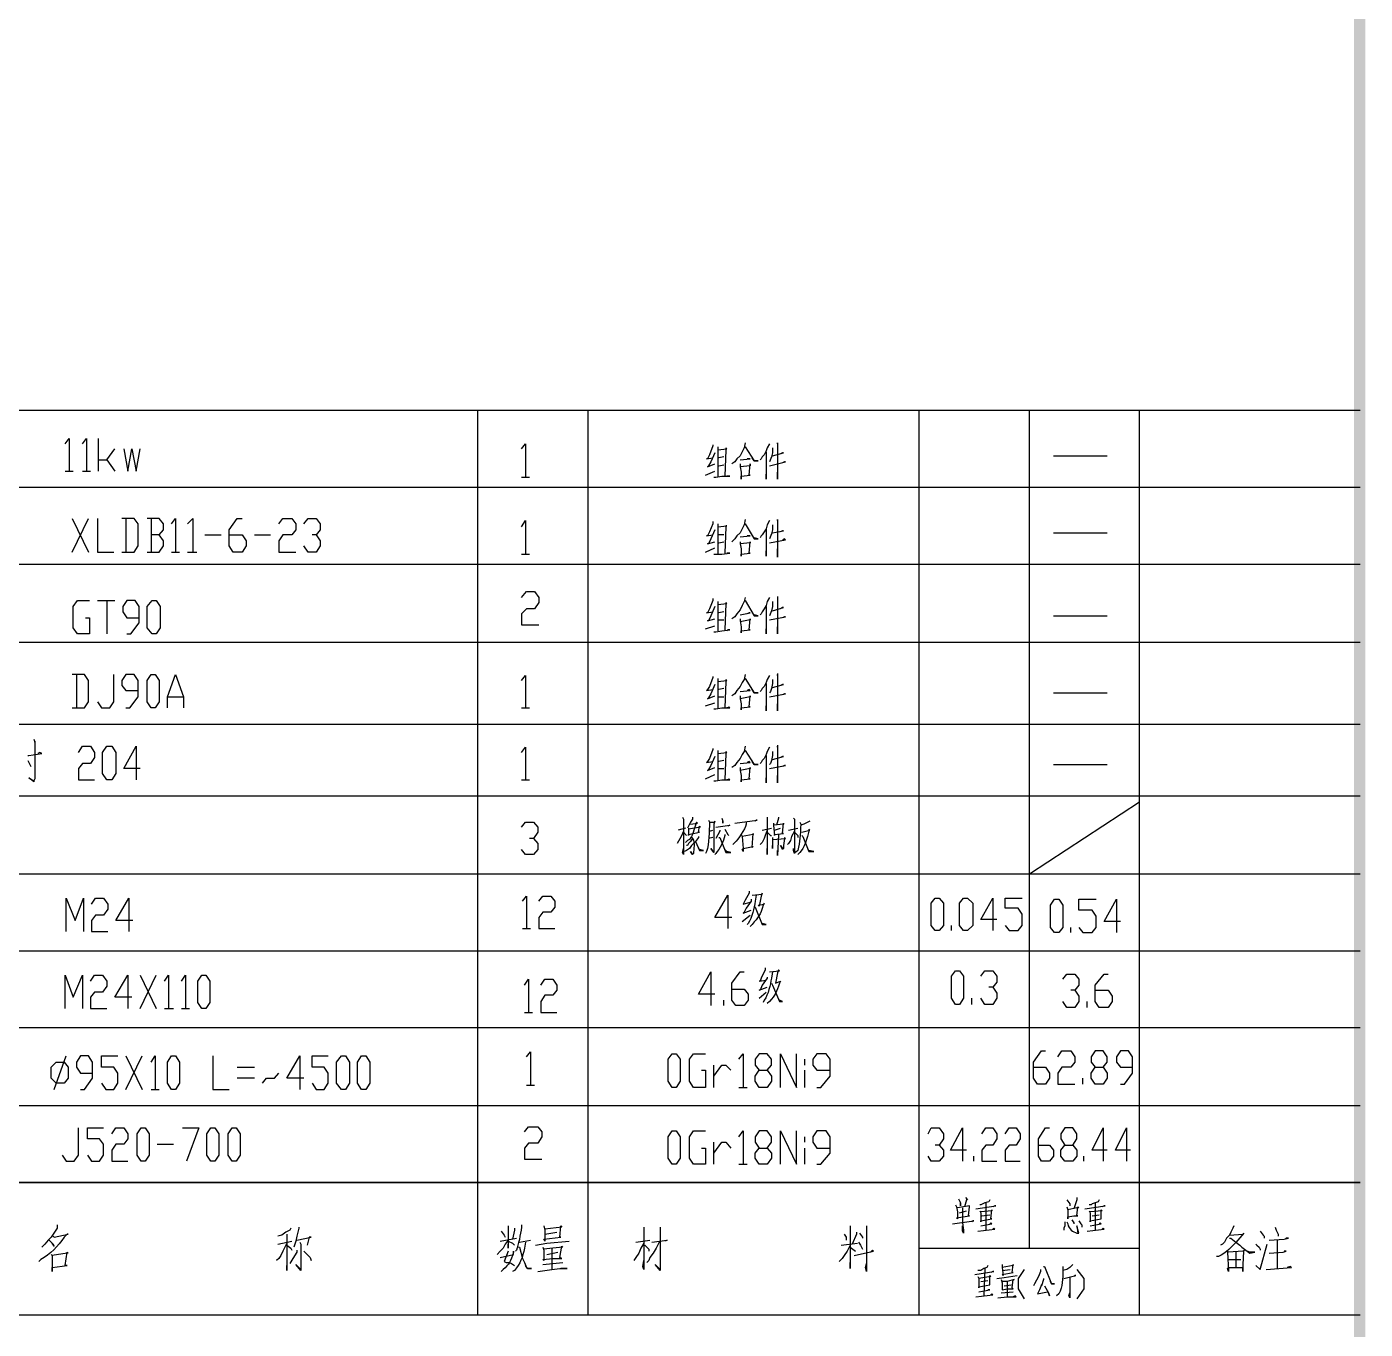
# Model space of a CAD drawing. Header units: millimetres. Extents: x -284 to 814, y -766 to 620.
# Drawn here: x 576 to 814.1, y -603.9 to -372.3 of the extents above; entities that cross this region are included whole.
import ezdxf

# ---------------------------------------------------------------- set-up
doc = ezdxf.new("R2010")
doc.units = ezdxf.units.MM
doc.layers.add('1', color=7, linetype='Continuous')

msp = doc.modelspace()

# ---------------------------------------------------------------- hatches: boundary and pattern name
h = msp.add_hatch(color=0)
h.dxf.hatch_style = 2
h.paths.add_polyline_path([(814.14, -765.578268), (812.16, 19.041732), (814.14, 21.021732)])
h = msp.add_hatch(color=0)
h.dxf.hatch_style = 2
h.paths.add_polyline_path([(812.16, -763.598268), (814.14, -765.578268), (812.16, 19.041732)])

# ---------------------------------------------------------------- linework, layer by layer
at = {"layer": '1', "color": 0, "lineweight": 25}
for points in [[(460.08, -440.498268), (813.24, -440.498268)], [(656.28, -577.838268), (656.28, -440.498268)], [(675.9, -577.838268), (675.9, -440.498268)], [(734.76, -577.838268), (734.76, -440.498268)], [(754.38, -577.838268), (754.38, -440.498268)], [(774, -577.838268), (774, -440.498268)], [(582.84, -446.438268), (583.56, -445.538268), (583.56, -451.298268)], [(585.9, -446.438268), (586.62, -445.538268), (586.62, -451.298268)], [(588.78, -451.298268), (588.78, -445.538268)], [(588.78, -449.318268), (590.22, -449.318268), (591.66, -447.338268)], [(593.28, -447.338268), (594, -451.298268), (594.72, -447.338268), (595.44, -451.298268), (596.16, -447.338268)], [(664.02, -447.338268), (664.74, -446.438268), (664.74, -452.378268)], [(698.04, -446.618268), (698.04, -446.798268), (697.5, -448.418268), (697.14, -449.138268), (696.96, -449.138268), (698.04, -448.958268)], [(698.94, -446.978268), (698.94, -447.518268), (698.94, -452.378268)], [(698.94, -447.518268), (700.56, -447.338268), (700.38, -447.158268), (700.38, -447.518268), (700.2, -452.198268)], [(703.8, -446.258268), (703.62, -447.158268), (703.26, -447.878268), (702.9, -448.598268), (702.36, -449.138268), (702, -449.678268), (701.46, -450.038268)], [(703.8, -446.978268), (705.42, -449.498268), (706.14, -449.498268), (705.42, -449.498268), (705.06, -448.958268)], [(708.12, -446.438268), (707.76, -447.158268), (707.58, -447.698268), (707.22, -448.418268), (706.86, -448.778268), (706.68, -449.138268), (706.5, -449.318268)], [(708.66, -447.158268), (708.66, -448.058268), (708.48, -448.778268), (708.12, -449.678268)], [(709.56, -446.258268), (709.56, -446.438268), (709.56, -446.258268), (709.56, -452.738268), (709.56, -452.378268), (709.56, -451.478268)], [(590.22, -449.318268), (591.66, -451.298268)], [(698.4, -448.058268), (697.68, -449.678268), (697.32, -450.398268), (697.14, -450.578268), (698.4, -450.038268)], [(700.02, -448.778268), (699.12, -448.958268)], [(702.9, -449.318268), (704.7, -449.138268), (704.52, -449.138268), (704.16, -449.138268)], [(702.9, -450.038268), (702.9, -450.578268), (703.08, -451.478268), (703.08, -452.738268), (703.08, -452.198268), (704.7, -452.018268), (704.52, -452.018268), (704.7, -450.038268), (704.7, -450.398268), (702.9, -450.578268)], [(707.58, -447.878268), (707.58, -452.738268), (707.58, -451.838268)], [(708.12, -450.398268), (711, -449.678268), (710.82, -449.678268), (710.46, -449.858268)], [(708.66, -448.598268), (710.64, -448.058268), (710.46, -448.058268), (710.1, -448.238268)], [(758.7, -448.598268), (768.24, -448.598268)], [(582.84, -451.298268), (584.28, -451.298268)], [(585.9, -451.298268), (587.34, -451.298268)], [(664.02, -452.378268), (665.46, -452.378268)], [(696.78, -452.018268), (698.4, -451.298268)], [(698.22, -452.378268), (698.58, -452.378268), (699.66, -452.198268), (701.1, -452.198268), (700.74, -452.198268), (700.56, -452.198268)], [(699.12, -450.398268), (700.02, -450.218268)], [(460.08, -454.178268), (813.24, -454.178268)], [(584.1, -465.698268), (586.98, -459.758268)], [(584.1, -459.758268), (586.98, -465.698268)], [(588.6, -459.758268), (588.6, -465.698268), (591.48, -465.698268)], [(592.92, -465.698268), (595.08, -465.698268), (595.8, -464.618268), (595.8, -460.658268), (595.08, -459.758268), (592.92, -459.758268)], [(593.64, -459.758268), (593.64, -465.698268)], [(599.58, -462.638268), (600.3, -461.738268), (600.3, -460.658268), (599.58, -459.758268), (597.42, -459.758268)], [(598.14, -459.758268), (598.14, -465.698268)], [(601.74, -460.658268), (602.46, -459.758268), (602.46, -465.698268)], [(604.62, -460.658268), (605.52, -459.758268), (605.52, -465.698268)], [(612, -462.638268), (614.34, -462.638268), (615.06, -463.718268), (615.06, -464.618268), (614.34, -465.698268), (612.72, -465.698268), (612, -464.618268), (612, -461.738268), (613.44, -459.758268), (614.34, -459.758268)], [(620.82, -460.658268), (621.54, -459.758268), (623.16, -459.758268), (623.88, -460.658268), (623.88, -461.738268), (623.16, -462.638268), (621.54, -462.638268), (620.82, -463.718268), (620.82, -465.698268), (623.88, -465.698268)], [(625.32, -460.658268), (626.04, -459.758268), (627.48, -459.758268), (628.2, -460.658268), (628.2, -461.738268), (627.48, -462.638268), (626.76, -462.638268)], [(664.02, -461.198268), (664.74, -460.118268), (664.74, -466.058268)], [(698.04, -460.298268), (698.04, -460.658268), (697.5, -462.098268), (697.14, -462.818268), (696.96, -462.818268), (698.04, -462.638268)], [(698.4, -461.738268), (697.68, -463.358268), (697.32, -464.258268), (697.14, -464.258268), (698.4, -463.898268)], [(698.94, -460.658268), (698.94, -461.198268), (698.94, -466.058268)], [(698.94, -461.198268), (700.56, -461.018268), (700.38, -461.018268), (700.38, -461.198268), (700.2, -465.878268)], [(703.8, -459.938268), (703.62, -460.838268), (703.26, -461.558268), (702.9, -462.278268), (702.36, -462.818268), (702, -463.358268), (701.46, -463.898268)], [(703.8, -460.658268), (705.42, -463.358268), (706.14, -463.358268), (705.42, -463.178268), (705.06, -462.818268)], [(708.12, -460.118268), (707.76, -460.838268), (707.58, -461.558268), (707.22, -462.098268), (706.86, -462.638268), (706.68, -462.818268), (706.5, -463.178268)], [(707.58, -461.558268), (707.58, -466.418268), (707.58, -465.518268)], [(708.66, -460.838268), (708.66, -461.738268), (708.48, -462.458268), (708.12, -463.358268)], [(708.66, -462.278268), (710.64, -461.918268), (710.46, -461.918268), (710.1, -462.098268)], [(709.56, -459.938268), (709.56, -460.118268), (709.56, -459.938268), (709.56, -466.598268), (709.56, -466.058268), (709.56, -465.158268)], [(597.42, -465.698268), (599.58, -465.698268), (600.3, -464.618268), (600.3, -463.718268), (599.58, -462.638268), (598.14, -462.638268)], [(607.68, -462.638268), (610.56, -462.638268)], [(616.5, -462.638268), (619.38, -462.638268)], [(627.48, -462.638268), (628.2, -463.718268), (628.2, -464.618268), (627.48, -465.698268), (626.04, -465.698268), (625.32, -464.618268)], [(700.02, -462.638268), (699.12, -462.638268)], [(699.12, -464.078268), (700.02, -463.898268)], [(702.9, -462.998268), (704.7, -462.818268), (704.52, -462.818268), (704.16, -462.818268)], [(702.9, -463.898268), (702.9, -464.258268), (703.08, -465.158268), (703.08, -466.418268), (703.08, -466.058268), (704.7, -465.878268), (704.52, -465.878268), (704.7, -463.898268), (704.7, -464.078268), (702.9, -464.258268)], [(708.12, -464.078268), (711, -463.538268), (710.82, -463.358268), (710.46, -463.538268)], [(758.7, -462.278268), (768.24, -462.278268)], [(601.74, -465.698268), (603.18, -465.698268)], [(604.62, -465.698268), (606.24, -465.698268)], [(664.02, -466.058268), (665.46, -466.058268)], [(696.78, -465.698268), (698.4, -464.978268)], [(698.22, -466.058268), (698.58, -466.058268), (699.66, -466.058268), (701.1, -465.878268), (700.92, -465.878268), (700.74, -465.878268), (700.56, -465.878268)], [(460.08, -467.858268), (813.24, -467.858268)], [(664.02, -473.798268), (664.92, -472.718268), (666.36, -472.718268), (667.08, -473.798268), (667.08, -474.698268), (666.36, -475.778268), (664.92, -475.778268), (664.02, -476.678268), (664.02, -478.658268), (667.08, -478.658268)], [(703.8, -473.798268), (703.62, -474.518268), (703.26, -475.238268), (702.9, -475.958268), (702.36, -476.678268), (702, -477.218268), (701.46, -477.578268)], [(708.12, -473.798268), (707.76, -474.518268), (707.58, -475.238268), (707.22, -475.778268), (706.86, -476.318268), (706.68, -476.678268), (706.5, -476.858268)], [(709.56, -473.618268), (709.56, -473.798268), (709.56, -473.798268), (709.56, -480.278268), (709.56, -479.738268), (709.56, -479.018268)], [(586.44, -477.398268), (587.16, -477.398268), (587.16, -480.278268), (585, -480.278268), (584.28, -479.198268), (584.28, -475.418268), (585, -474.338268), (587.16, -474.338268)], [(588.6, -474.338268), (591.66, -474.338268)], [(590.22, -474.338268), (590.22, -480.278268)], [(593.82, -480.278268), (594.54, -480.278268), (595.98, -478.298268), (595.98, -475.418268), (595.26, -474.338268), (593.82, -474.338268), (593.1, -475.418268), (593.1, -476.318268), (593.82, -477.398268), (595.98, -477.398268)], [(598.32, -480.278268), (597.42, -479.198268), (597.42, -475.418268), (598.32, -474.338268), (599.04, -474.338268), (599.76, -475.418268), (599.76, -479.198268), (599.04, -480.278268), (598.32, -480.278268)], [(698.04, -473.978268), (698.04, -474.338268), (697.5, -475.778268), (697.14, -476.498268), (696.96, -476.498268), (698.04, -476.318268)], [(698.4, -475.418268), (697.68, -477.038268), (697.32, -477.938268), (697.14, -477.938268), (698.4, -477.578268)], [(698.94, -474.518268), (698.94, -474.878268), (698.94, -479.738268)], [(698.94, -475.058268), (700.56, -474.878268), (700.38, -474.698268), (700.38, -474.878268), (700.2, -479.558268)], [(703.8, -474.338268), (705.42, -477.038268), (706.14, -477.038268), (705.42, -476.858268), (705.06, -476.498268)], [(707.58, -475.418268), (707.58, -480.278268), (707.58, -479.378268)], [(708.66, -474.518268), (708.66, -475.418268), (708.48, -476.138268), (708.12, -477.038268)], [(708.66, -476.138268), (710.64, -475.598268), (710.46, -475.598268), (710.1, -475.778268)], [(700.02, -476.318268), (699.12, -476.498268)], [(699.12, -477.758268), (700.02, -477.758268)], [(702.9, -476.858268), (704.7, -476.498268), (704.52, -476.498268), (704.16, -476.678268)], [(702.9, -477.578268), (702.9, -477.938268), (703.08, -479.018268), (703.08, -480.098268), (703.08, -479.738268), (704.7, -479.558268), (704.52, -479.558268), (704.7, -477.578268), (704.7, -477.758268), (702.9, -478.118268)], [(708.12, -477.758268), (711, -477.218268), (710.82, -477.218268), (710.46, -477.398268)], [(758.7, -477.038268), (768.24, -477.038268)], [(696.78, -479.378268), (698.4, -478.838268)], [(698.22, -479.918268), (698.58, -479.918268), (699.66, -479.738268), (701.1, -479.558268), (700.92, -479.558268), (700.74, -479.558268), (700.56, -479.738268)], [(460.08, -481.718268), (813.24, -481.718268)], [(584.1, -493.418268), (586.26, -493.418268), (586.98, -492.338268), (586.98, -488.558268), (586.26, -487.478268), (584.1, -487.478268)], [(584.82, -487.478268), (584.82, -493.418268)], [(588.6, -492.338268), (589.32, -493.418268), (590.76, -493.418268), (591.48, -492.338268), (591.48, -487.478268)], [(593.64, -493.418268), (594.36, -493.418268), (595.8, -491.438268), (595.8, -488.558268), (595.08, -487.478268), (593.64, -487.478268), (592.92, -488.558268), (592.92, -489.458268), (593.64, -490.358268), (595.8, -490.358268)], [(598.14, -493.418268), (597.42, -492.338268), (597.42, -488.558268), (598.14, -487.478268), (598.86, -487.478268), (599.58, -488.558268), (599.58, -492.338268), (598.86, -493.418268), (598.14, -493.418268)], [(601.02, -493.418268), (601.02, -491.438268), (602.46, -487.478268), (603.9, -491.438268), (603.9, -493.418268)], [(664.02, -488.558268), (664.74, -487.658268), (664.74, -493.418268)], [(698.04, -487.838268), (698.04, -488.018268), (697.5, -489.638268), (697.14, -490.178268), (696.96, -490.358268), (698.04, -490.178268)], [(703.8, -487.478268), (703.62, -488.378268), (703.26, -488.918268), (702.9, -489.638268), (702.36, -490.358268), (702, -490.898268), (701.46, -491.258268)], [(708.12, -487.658268), (707.76, -488.378268), (707.58, -488.918268), (707.22, -489.638268), (706.86, -489.998268), (706.68, -490.358268), (706.5, -490.538268)], [(709.56, -487.298268), (709.56, -487.658268), (709.56, -487.478268), (709.56, -493.958268), (709.56, -493.598268), (709.56, -492.698268)], [(698.4, -489.278268), (697.68, -490.898268), (697.32, -491.618268), (697.14, -491.798268), (698.4, -491.258268)], [(698.94, -488.198268), (698.94, -488.738268), (698.94, -493.598268)], [(698.94, -488.738268), (700.56, -488.558268), (700.38, -488.378268), (700.38, -488.738268), (700.2, -493.418268)], [(700.02, -489.998268), (699.12, -490.178268)], [(702.9, -490.538268), (704.7, -490.358268), (704.52, -490.178268), (704.16, -490.358268)], [(703.8, -488.198268), (705.42, -490.718268), (706.14, -490.718268), (705.42, -490.718268), (705.06, -490.178268)], [(707.58, -489.098268), (707.58, -493.958268), (707.58, -493.058268)], [(708.66, -488.378268), (708.66, -489.098268), (708.48, -489.998268), (708.3, -490.538268), (708.12, -490.718268)], [(708.66, -489.818268), (710.64, -489.278268), (710.46, -489.278268), (710.1, -489.458268)], [(601.02, -491.438268), (603.9, -491.438268)], [(696.78, -493.058268), (698.4, -492.518268)], [(699.12, -491.438268), (700.02, -491.438268)], [(702.9, -491.258268), (702.9, -491.798268), (703.08, -492.698268), (703.08, -493.778268), (703.08, -493.418268), (704.7, -493.238268), (704.52, -493.238268), (704.7, -491.258268), (704.7, -491.438268), (702.9, -491.798268)], [(708.12, -491.438268), (711, -490.898268), (710.82, -490.898268), (710.46, -491.078268)], [(758.7, -490.718268), (768.24, -490.718268)], [(664.02, -493.418268), (665.46, -493.418268)], [(698.22, -493.598268), (698.58, -493.598268), (699.66, -493.418268), (701.1, -493.418268), (700.92, -493.238268), (700.74, -493.418268), (700.56, -493.418268)], [(460.08, -496.298268), (813.24, -496.298268)], [(577.26, -498.998268), (577.44, -499.538268), (577.44, -499.358268), (577.44, -505.658268), (577.44, -506.018268), (577.26, -506.378268), (577.26, -506.558268), (576.36, -505.838268), (577.26, -506.378268)], [(709.56, -500.078268), (709.56, -500.438268), (709.56, -500.258268), (709.56, -506.738268), (709.56, -506.378268), (709.56, -505.478268)], [(576.18, -501.878268), (576.36, -501.878268), (578.7, -501.518268), (578.34, -501.338268), (577.98, -501.518268)], [(585.18, -501.338268), (585.9, -500.258268), (587.34, -500.258268), (588.06, -501.338268), (588.06, -502.238268), (587.34, -503.318268), (585.9, -503.318268), (585.18, -504.218268), (585.18, -506.198268), (588.06, -506.198268)], [(590.22, -506.198268), (589.5, -505.118268), (589.5, -501.338268), (590.22, -500.258268), (591.12, -500.258268), (591.84, -501.338268), (591.84, -505.118268), (591.12, -506.198268), (590.22, -506.198268)], [(596.16, -504.218268), (593.28, -504.218268), (595.44, -500.258268), (595.44, -506.198268)], [(664.02, -501.338268), (664.74, -500.438268), (664.74, -506.198268)], [(698.04, -500.618268), (698.04, -500.798268), (697.5, -502.418268), (697.14, -502.958268), (696.96, -503.138268), (698.04, -502.958268)], [(698.4, -502.058268), (697.68, -503.678268), (697.32, -504.398268), (697.14, -504.578268), (698.4, -504.038268)], [(698.94, -500.978268), (698.94, -501.518268), (698.94, -506.378268)], [(698.94, -501.518268), (700.56, -501.338268), (700.38, -501.158268), (700.38, -501.518268), (700.2, -506.198268)], [(703.8, -500.258268), (703.62, -501.158268), (703.26, -501.698268), (702.9, -502.418268), (702.36, -503.138268), (702, -503.678268), (701.46, -504.038268)], [(703.8, -500.978268), (705.42, -503.498268), (706.14, -503.498268), (705.42, -503.498268), (705.06, -502.958268)], [(708.12, -500.438268), (707.76, -501.158268), (707.58, -501.698268), (707.22, -502.418268), (706.86, -502.778268), (706.68, -503.138268), (706.5, -503.318268)], [(707.58, -501.878268), (707.58, -506.738268), (707.58, -505.838268)], [(708.66, -501.158268), (708.66, -501.878268), (708.48, -502.778268), (708.3, -503.318268), (708.12, -503.498268)], [(708.66, -502.598268), (710.64, -502.058268), (710.46, -502.058268), (710.1, -502.238268)], [(576.18, -502.778268), (576.54, -503.498268), (576.72, -503.858268)], [(700.02, -502.778268), (699.12, -502.958268)], [(699.12, -504.218268), (700.02, -504.218268)], [(702.9, -503.318268), (704.7, -503.138268), (704.52, -502.958268), (704.16, -503.138268)], [(702.9, -504.038268), (702.9, -504.578268), (703.08, -505.478268), (703.08, -506.558268), (703.08, -506.198268), (704.7, -506.018268), (704.52, -506.018268), (704.7, -504.038268), (704.7, -504.218268), (702.9, -504.578268)], [(708.12, -504.218268), (711, -503.678268), (710.82, -503.678268), (710.46, -503.858268)], [(758.7, -503.498268), (768.24, -503.498268)], [(664.02, -506.198268), (665.46, -506.198268)], [(696.78, -506.018268), (698.4, -505.298268)], [(698.22, -506.378268), (698.58, -506.378268), (699.66, -506.198268), (701.1, -506.198268), (700.92, -506.018268), (700.74, -506.198268), (700.56, -506.198268)], [(460.08, -509.078268), (813.24, -509.078268)], [(754.38, -522.938268), (774, -510.158268)], [(664.02, -514.658268), (664.74, -513.758268), (666.18, -513.758268), (666.9, -514.658268), (666.9, -515.558268), (666.18, -516.638268), (665.46, -516.638268)], [(692.64, -512.858268), (692.82, -513.218268), (692.82, -513.218268), (692.82, -519.518268), (692.64, -519.158268), (692.82, -518.438268)], [(694.44, -512.858268), (694.44, -513.218268), (694.08, -513.758268), (693.72, -514.478268), (693.54, -514.838268)], [(694.08, -514.118268), (695.34, -513.938268), (695.16, -513.758268), (694.8, -514.838268)], [(697.5, -513.758268), (698.4, -513.758268), (698.4, -513.578268), (698.22, -514.118268), (698.22, -518.258268), (698.22, -518.798268), (698.22, -519.158268), (697.68, -518.438268), (698.22, -519.158268)], [(698.58, -514.658268), (701.1, -514.298268), (701.1, -514.298268), (700.74, -514.478268)], [(699.66, -513.038268), (699.84, -513.578268), (699.84, -513.758268), (699.84, -513.938268), (699.84, -513.578268)], [(702, -513.938268), (705.96, -513.398268), (705.78, -513.398268), (705.6, -513.578268)], [(707.76, -512.858268), (707.76, -513.218268), (707.76, -519.518268), (707.76, -519.158268), (707.76, -518.438268)], [(708.84, -513.938268), (708.84, -514.298268), (709.02, -516.098268), (709.02, -515.918268), (710.64, -515.738268), (710.46, -515.738268), (710.64, -513.938268), (710.64, -514.118268), (708.84, -514.298268)], [(709.74, -512.858268), (709.74, -513.038268), (709.38, -514.298268)], [(712.44, -513.038268), (712.62, -513.218268), (712.62, -513.218268), (712.62, -519.338268), (712.44, -518.798268), (712.44, -518.438268)], [(715.32, -513.578268), (714.24, -514.118268), (713.7, -514.298268)], [(666.18, -516.638268), (666.9, -517.538268), (666.9, -518.618268), (666.18, -519.518268), (664.74, -519.518268), (664.02, -518.618268)], [(692.82, -515.378268), (692.46, -516.278268), (691.74, -517.538268)], [(693.18, -514.838268), (691.92, -515.198268)], [(692.82, -515.558268), (693.36, -516.098268)], [(694.8, -514.838268), (694.44, -515.918268), (694.26, -516.278268), (693.9, -516.818268), (693.54, -516.998268), (693.18, -517.358268)], [(694.44, -516.638268), (694.44, -516.638268), (694.08, -517.178268), (693.72, -517.538268), (693.54, -517.898268), (693.36, -517.898268)], [(693.72, -514.838268), (693.72, -516.098268), (693.72, -515.918268), (695.7, -515.558268), (695.52, -515.558268), (695.7, -514.478268), (695.88, -514.658268), (693.72, -515.018268)], [(695.52, -516.278268), (695.52, -516.458268), (694.98, -517.178268), (694.8, -517.358268)], [(698.04, -516.458268), (697.32, -516.638268)], [(697.5, -515.378268), (698.04, -515.198268)], [(699.3, -515.198268), (699.3, -515.378268), (698.58, -516.638268)], [(699.12, -516.458268), (699.3, -516.458268), (700.38, -519.158268), (701.28, -519.158268), (700.56, -518.978268), (700.2, -518.618268)], [(700.2, -515.018268), (700.74, -515.918268), (700.92, -516.098268)], [(703.08, -515.918268), (703.26, -516.278268), (703.44, -518.438268), (703.44, -518.978268), (703.26, -518.618268), (703.44, -518.438268), (705.24, -518.078268), (705.06, -518.258268), (705.24, -515.738268), (705.24, -515.918268), (703.26, -516.278268)], [(707.76, -515.198268), (707.4, -516.098268), (707.22, -516.638268), (706.86, -517.358268), (706.5, -517.718268)], [(706.86, -515.198268), (708.48, -514.838268)], [(707.76, -515.558268), (708.3, -516.098268), (708.48, -516.098268)], [(708.66, -516.458268), (708.66, -516.818268), (708.66, -518.438268), (708.66, -518.258268), (708.66, -517.898268)], [(708.66, -516.818268), (711, -516.638268), (710.82, -516.458268), (710.82, -516.638268), (710.64, -517.898268), (710.64, -518.438268), (710.46, -518.618268), (710.1, -517.898268), (710.46, -518.438268)], [(709.02, -515.198268), (710.1, -514.838268)], [(709.74, -515.918268), (709.56, -519.698268), (709.56, -519.338268), (709.56, -518.798268)], [(712.62, -515.378268), (712.08, -516.278268), (711.9, -516.998268), (711.54, -517.538268), (711.36, -517.718268)], [(711.54, -515.198268), (713.16, -514.838268)], [(712.62, -515.558268), (713.16, -516.098268), (713.16, -516.458268)], [(713.88, -516.098268), (714.06, -516.278268), (715.14, -518.978268), (716.04, -518.978268), (715.14, -518.798268), (714.96, -518.618268)], [(694.8, -517.358268), (694.26, -517.898268), (693.9, -518.438268), (693.36, -518.798268), (693, -518.978268)], [(694.98, -517.178268), (695.7, -518.798268), (696.42, -518.798268), (695.7, -518.618268), (695.52, -518.258268)], [(460.08, -522.938268), (813.24, -522.938268)], [(704.52, -525.998268), (704.52, -526.358268), (703.8, -527.618268), (703.44, -528.338268), (703.44, -528.338268), (704.7, -527.978268)], [(583.02, -533.198268), (583.02, -527.258268), (584.64, -531.218268), (586.08, -527.258268), (586.08, -533.198268)], [(587.52, -528.338268), (588.24, -527.258268), (589.68, -527.258268), (590.4, -528.338268), (590.4, -529.238268), (589.68, -530.318268), (588.24, -530.318268), (587.52, -531.218268), (587.52, -533.198268), (590.4, -533.198268)], [(594.9, -531.218268), (591.84, -531.218268), (594.18, -527.258268), (594.18, -533.198268)], [(664.2, -527.798268), (664.92, -526.898268), (664.92, -532.658268)], [(667.08, -527.798268), (667.8, -526.898268), (669.24, -526.898268), (669.96, -527.798268), (669.96, -528.878268), (669.24, -529.778268), (667.8, -529.778268), (667.08, -530.678268), (667.08, -532.658268), (669.96, -532.658268)], [(701.46, -530.678268), (698.4, -530.678268), (700.74, -526.718268), (700.74, -532.658268)], [(704.88, -527.438268), (704.88, -527.798268), (703.98, -529.058268), (703.62, -529.778268), (703.44, -529.958268), (704.88, -529.418268)], [(737.64, -533.018268), (736.92, -532.118268), (736.92, -528.158268), (737.64, -527.258268), (738.36, -527.258268), (739.08, -528.158268), (739.08, -532.118268), (738.36, -533.018268), (737.64, -533.018268)], [(742.68, -533.018268), (741.96, -532.118268), (741.96, -528.158268), (742.68, -527.258268), (743.4, -527.258268), (744.3, -528.158268), (744.3, -532.118268), (743.4, -533.018268), (742.68, -533.018268)], [(748.62, -531.038268), (745.74, -531.038268), (747.9, -527.258268), (747.9, -533.018268)], [(750.06, -532.118268), (750.78, -533.018268), (752.4, -533.018268), (753.12, -532.118268), (753.12, -530.138268), (752.4, -529.058268), (750.06, -529.058268), (750.06, -527.258268), (753.12, -527.258268)], [(758.88, -533.378268), (758.16, -532.478268), (758.16, -528.518268), (758.88, -527.438268), (759.6, -527.438268), (760.32, -528.518268), (760.32, -532.478268), (759.6, -533.378268), (758.88, -533.378268)], [(763.2, -532.478268), (763.92, -533.378268), (765.54, -533.378268), (766.26, -532.478268), (766.26, -530.498268), (765.54, -529.418268), (763.2, -529.418268), (763.2, -527.438268), (766.26, -527.438268)], [(770.58, -531.398268), (767.7, -531.398268), (769.86, -527.438268), (769.86, -533.378268)], [(703.26, -531.398268), (704.7, -530.318268)], [(705.42, -528.698268), (705.6, -528.878268), (706.86, -531.938268), (707.58, -531.938268), (706.86, -531.758268), (706.68, -531.398268)], [(664.2, -532.658268), (665.64, -532.658268)], [(740.52, -533.018268), (740.52, -532.118268)], [(761.76, -533.378268), (761.76, -532.478268)], [(460.08, -536.618268), (813.24, -536.618268)], [(698.4, -544.358268), (695.52, -544.358268), (697.68, -540.398268), (697.68, -546.338268)], [(701.46, -543.458268), (703.62, -543.458268), (704.34, -544.358268), (704.34, -545.438268), (703.62, -546.338268), (702.18, -546.338268), (701.46, -545.438268), (701.46, -542.378268), (702.9, -540.398268), (703.62, -540.398268)], [(707.4, -539.678268), (707.4, -540.038268), (706.68, -541.478268), (706.5, -542.018268), (706.32, -542.018268), (707.58, -541.838268)], [(741.24, -546.158268), (740.52, -545.078268), (740.52, -541.118268), (741.24, -540.218268), (741.96, -540.218268), (742.68, -541.118268), (742.68, -545.078268), (741.96, -546.158268), (741.24, -546.158268)], [(745.74, -541.118268), (746.46, -540.218268), (747.9, -540.218268), (748.62, -541.118268), (748.62, -542.198268), (747.9, -543.098268), (747.18, -543.098268)], [(582.84, -546.878268), (582.84, -540.938268), (584.28, -544.898268), (585.9, -540.938268), (585.9, -546.878268)], [(587.34, -542.018268), (588.06, -540.938268), (589.5, -540.938268), (590.22, -542.018268), (590.22, -542.918268), (589.5, -543.998268), (588.06, -543.998268), (587.34, -544.898268), (587.34, -546.878268), (590.22, -546.878268)], [(594.72, -544.898268), (591.66, -544.898268), (594, -540.938268), (594, -546.878268)], [(596.16, -546.878268), (599.04, -540.938268)], [(596.16, -540.938268), (599.04, -546.878268)], [(600.48, -542.018268), (601.2, -540.938268), (601.2, -546.878268)], [(603.54, -542.018268), (604.26, -540.938268), (604.26, -546.878268)], [(607.14, -546.878268), (606.42, -545.798268), (606.42, -542.018268), (607.14, -540.938268), (607.86, -540.938268), (608.58, -542.018268), (608.58, -545.798268), (607.86, -546.878268), (607.14, -546.878268)], [(664.56, -542.738268), (665.28, -541.658268), (665.28, -547.598268)], [(667.44, -542.738268), (668.16, -541.658268), (669.6, -541.658268), (670.32, -542.738268), (670.32, -543.638268), (669.6, -544.538268), (668.16, -544.538268), (667.44, -545.618268), (667.44, -547.598268), (670.32, -547.598268)], [(707.76, -541.298268), (707.76, -541.478268), (706.86, -542.738268), (706.5, -543.638268), (706.32, -543.638268), (707.76, -543.098268)], [(708.48, -542.378268), (708.66, -542.738268), (709.92, -545.618268), (710.46, -545.618268), (709.92, -545.438268), (709.74, -545.258268)], [(760.32, -541.658268), (761.04, -540.758268), (762.48, -540.758268), (763.2, -541.658268), (763.2, -542.738268), (762.48, -543.638268), (761.76, -543.638268)], [(766.08, -543.638268), (768.42, -543.638268), (769.14, -544.718268), (769.14, -545.618268), (768.42, -546.698268), (766.8, -546.698268), (766.08, -545.618268), (766.08, -542.738268), (767.7, -540.758268), (768.42, -540.758268)], [(706.32, -545.078268), (707.58, -543.998268)], [(744.12, -546.158268), (744.12, -545.078268)], [(747.9, -543.098268), (748.62, -544.178268), (748.62, -545.078268), (747.9, -546.158268), (746.46, -546.158268), (745.74, -545.078268)], [(762.48, -543.638268), (763.2, -544.718268), (763.2, -545.618268), (762.48, -546.698268), (761.04, -546.698268), (760.32, -545.618268)], [(600.48, -546.878268), (602.1, -546.878268)], [(603.54, -546.878268), (604.98, -546.878268)], [(664.56, -547.598268), (666, -547.598268)], [(700.02, -546.338268), (700.02, -545.438268)], [(764.64, -546.698268), (764.64, -545.618268)], [(460.08, -550.298268), (813.24, -550.298268)], [(664.92, -555.518268), (665.64, -554.618268), (665.64, -560.558268)], [(755.1, -557.318268), (757.26, -557.318268), (757.98, -558.398268), (757.98, -559.298268), (757.26, -560.378268), (755.82, -560.378268), (755.1, -559.298268), (755.1, -556.418268), (756.54, -554.438268), (757.26, -554.438268)], [(759.42, -555.518268), (760.14, -554.438268), (761.76, -554.438268), (762.48, -555.518268), (762.48, -556.418268), (761.76, -557.318268), (760.14, -557.318268), (759.42, -558.398268), (759.42, -560.378268), (762.48, -560.378268)], [(766.08, -560.378268), (765.36, -559.298268), (765.36, -558.398268), (766.08, -557.318268), (767.52, -557.318268), (768.24, -556.418268), (768.24, -555.518268), (767.52, -554.438268), (766.08, -554.438268), (765.36, -555.518268), (765.36, -556.418268), (766.08, -557.318268)], [(770.58, -560.378268), (771.3, -560.378268), (772.74, -558.398268), (772.74, -555.518268), (772.02, -554.438268), (770.58, -554.438268), (769.86, -555.518268), (769.86, -556.418268), (770.58, -557.318268), (772.74, -557.318268)], [(581.22, -560.198268), (580.32, -559.298268), (580.32, -557.318268), (581.22, -556.418268), (582.66, -556.418268), (583.38, -557.318268), (583.38, -559.298268), (582.66, -560.198268), (581.22, -560.198268)], [(580.86, -561.278268), (583.02, -555.338268)], [(585.54, -561.278268), (586.26, -561.278268), (587.7, -559.298268), (587.7, -556.418268), (586.98, -555.338268), (585.54, -555.338268), (584.82, -556.418268), (584.82, -557.318268), (585.54, -558.398268), (587.7, -558.398268)], [(589.32, -560.198268), (590.04, -561.278268), (591.48, -561.278268), (592.2, -560.198268), (592.2, -558.398268), (591.48, -557.318268), (589.32, -557.318268), (589.32, -555.338268), (592.2, -555.338268)], [(593.64, -561.278268), (596.52, -555.338268)], [(593.64, -555.338268), (596.52, -561.278268)], [(598.14, -556.418268), (598.86, -555.338268), (598.86, -561.278268)], [(601.74, -561.278268), (601.02, -560.198268), (601.02, -556.418268), (601.74, -555.338268), (602.46, -555.338268), (603.18, -556.418268), (603.18, -560.198268), (602.46, -561.278268), (601.74, -561.278268)], [(609.12, -555.338268), (609.12, -561.278268), (612, -561.278268)], [(625.32, -559.298268), (622.26, -559.298268), (624.6, -555.338268), (624.6, -561.278268)], [(626.76, -560.198268), (627.48, -561.278268), (628.92, -561.278268), (629.64, -560.198268), (629.64, -558.398268), (628.92, -557.318268), (626.76, -557.318268), (626.76, -555.338268), (629.64, -555.338268)], [(631.98, -561.278268), (631.08, -560.198268), (631.08, -556.418268), (631.98, -555.338268), (632.7, -555.338268), (633.42, -556.418268), (633.42, -560.198268), (632.7, -561.278268), (631.98, -561.278268)], [(635.58, -561.278268), (634.86, -560.198268), (634.86, -556.418268), (635.58, -555.338268), (636.3, -555.338268), (637.02, -556.418268), (637.02, -560.198268), (636.3, -561.278268), (635.58, -561.278268)], [(690.84, -560.918268), (690.12, -559.838268), (690.12, -555.878268), (690.84, -554.978268), (691.56, -554.978268), (692.28, -555.878268), (692.28, -559.838268), (691.56, -560.918268), (690.84, -560.918268)], [(696.06, -557.858268), (696.78, -557.858268), (696.78, -560.918268), (694.62, -560.918268), (693.9, -559.838268), (693.9, -555.878268), (694.62, -554.978268), (696.78, -554.978268)], [(698.22, -560.918268), (698.22, -556.958268)], [(698.22, -558.938268), (699.66, -556.958268), (700.38, -556.958268), (701.28, -557.858268)], [(702.72, -555.878268), (703.44, -554.978268), (703.44, -560.918268)], [(706.32, -560.918268), (705.6, -559.838268), (705.6, -558.938268), (706.32, -557.858268), (707.76, -557.858268), (708.48, -556.958268), (708.48, -555.878268), (707.76, -554.978268), (706.32, -554.978268), (705.6, -555.878268), (705.6, -556.958268), (706.32, -557.858268)], [(710.1, -560.918268), (710.1, -554.978268), (712.98, -560.918268), (712.98, -554.978268)], [(714.42, -556.958268), (714.42, -555.878268)], [(716.58, -560.918268), (717.3, -560.918268), (718.92, -558.938268), (718.92, -555.878268), (718.2, -554.978268), (716.58, -554.978268), (715.86, -555.878268), (715.86, -556.958268), (716.58, -557.858268), (718.92, -557.858268)], [(613.44, -557.318268), (616.5, -557.318268)], [(616.5, -559.298268), (613.44, -559.298268)], [(617.94, -560.198268), (618.66, -559.298268), (620.1, -559.298268), (620.82, -558.398268)], [(707.76, -557.858268), (708.48, -558.938268), (708.48, -559.838268), (707.76, -560.918268), (706.32, -560.918268)], [(714.42, -560.918268), (714.42, -557.858268)], [(763.92, -560.378268), (763.92, -559.298268)], [(767.52, -557.318268), (768.24, -558.398268), (768.24, -559.298268), (767.52, -560.378268), (766.08, -560.378268)], [(598.14, -561.278268), (599.58, -561.278268)], [(664.92, -560.558268), (666.36, -560.558268)], [(702.72, -560.918268), (704.16, -560.918268)], [(460.08, -564.158268), (813.24, -564.158268)], [(582.3, -572.978268), (583.02, -574.058268), (584.46, -574.058268), (585.18, -572.978268), (585.18, -568.118268)], [(586.8, -572.978268), (587.52, -574.058268), (588.96, -574.058268), (589.68, -572.978268), (589.68, -570.998268), (588.96, -570.098268), (586.8, -570.098268), (586.8, -568.118268), (589.68, -568.118268)], [(591.12, -569.198268), (591.84, -568.118268), (593.28, -568.118268), (594, -569.198268), (594, -570.098268), (593.28, -570.998268), (591.84, -570.998268), (591.12, -572.078268), (591.12, -574.058268), (594, -574.058268)], [(596.34, -574.058268), (595.62, -572.978268), (595.62, -569.198268), (596.34, -568.118268), (597.06, -568.118268), (597.78, -569.198268), (597.78, -572.978268), (597.06, -574.058268), (596.34, -574.058268)], [(603.72, -568.118268), (606.6, -568.118268), (604.44, -574.058268)], [(608.76, -574.058268), (608.04, -572.978268), (608.04, -569.198268), (608.76, -568.118268), (609.48, -568.118268), (610.2, -569.198268), (610.2, -572.978268), (609.48, -574.058268), (608.76, -574.058268)], [(612.54, -574.058268), (611.82, -572.978268), (611.82, -569.198268), (612.54, -568.118268), (613.26, -568.118268), (613.98, -569.198268), (613.98, -572.978268), (613.26, -574.058268), (612.54, -574.058268)], [(664.56, -568.838268), (665.28, -567.938268), (666.9, -567.938268), (667.62, -568.838268), (667.62, -569.738268), (666.9, -570.818268), (665.28, -570.818268), (664.56, -571.718268), (664.56, -573.698268), (667.62, -573.698268)], [(690.84, -574.598268), (690.12, -573.518268), (690.12, -569.738268), (690.84, -568.658268), (691.56, -568.658268), (692.28, -569.738268), (692.28, -573.518268), (691.56, -574.598268), (690.84, -574.598268)], [(696.06, -571.718268), (696.78, -571.718268), (696.78, -574.598268), (694.62, -574.598268), (693.9, -573.518268), (693.9, -569.738268), (694.62, -568.658268), (696.78, -568.658268)], [(702.72, -569.738268), (703.44, -568.658268), (703.44, -574.598268)], [(706.32, -574.598268), (705.6, -573.518268), (705.6, -572.618268), (706.32, -571.718268), (707.76, -571.718268), (708.48, -570.638268), (708.48, -569.738268), (707.76, -568.658268), (706.32, -568.658268), (705.6, -569.738268), (705.6, -570.638268), (706.32, -571.718268)], [(710.1, -574.598268), (710.1, -568.658268), (712.98, -574.598268), (712.98, -568.658268)], [(716.58, -574.598268), (717.3, -574.598268), (718.92, -572.618268), (718.92, -569.738268), (718.2, -568.658268), (716.58, -568.658268), (715.86, -569.738268), (715.86, -570.638268), (716.58, -571.718268), (718.92, -571.718268)], [(736.38, -569.198268), (736.92, -568.118268), (738.36, -568.118268), (739.08, -569.198268), (739.08, -570.098268), (738.36, -571.178268), (737.64, -571.178268)], [(743.22, -572.078268), (740.34, -572.078268), (742.5, -568.118268), (742.5, -574.058268)], [(745.92, -569.198268), (746.64, -568.118268), (747.9, -568.118268), (748.62, -569.198268), (748.62, -570.098268), (747.9, -571.178268), (746.64, -571.178268), (745.92, -572.078268), (745.92, -574.058268), (748.62, -574.058268)], [(750.06, -569.198268), (750.78, -568.118268), (752.04, -568.118268), (752.76, -569.198268), (752.76, -570.098268), (752.04, -571.178268), (750.78, -571.178268), (750.06, -572.078268), (750.06, -574.058268), (752.76, -574.058268)], [(756, -571.178268), (757.98, -571.178268), (758.7, -572.078268), (758.7, -573.158268), (757.98, -574.058268), (756.54, -574.058268), (756, -573.158268), (756, -570.098268), (757.26, -568.118268), (757.98, -568.118268)], [(760.68, -574.058268), (759.96, -573.158268), (759.96, -572.078268), (760.68, -571.178268), (762.12, -571.178268), (762.84, -570.098268), (762.84, -569.198268), (762.12, -568.118268), (760.68, -568.118268), (759.96, -569.198268), (759.96, -570.098268), (760.68, -571.178268)], [(768.24, -572.078268), (765.54, -572.078268), (767.52, -568.118268), (767.52, -574.058268)], [(772.38, -572.078268), (769.68, -572.078268), (771.66, -568.118268), (771.66, -574.058268)], [(599.22, -570.998268), (602.1, -570.998268)], [(698.22, -574.598268), (698.22, -570.638268)], [(698.22, -572.618268), (699.66, -570.638268), (700.38, -570.638268), (701.28, -571.718268)], [(714.42, -570.638268), (714.42, -569.738268)], [(738.36, -571.178268), (739.08, -572.078268), (739.08, -573.158268), (738.36, -574.058268), (736.92, -574.058268), (736.38, -573.158268)], [(762.12, -571.178268), (762.84, -572.078268), (762.84, -573.158268), (762.12, -574.058268), (760.68, -574.058268)], [(707.76, -571.718268), (708.48, -572.618268), (708.48, -573.518268), (707.76, -574.598268), (706.32, -574.598268)], [(714.42, -574.598268), (714.42, -571.718268)], [(744.48, -574.058268), (744.48, -573.158268)], [(764.1, -574.058268), (764.1, -573.158268)], [(702.72, -574.598268), (704.16, -574.598268)], [(460.08, -577.838268), (813.24, -577.838268), (460.08, -577.838268)], [(656.28, -601.418268), (656.28, -577.838268)], [(675.9, -601.418268), (675.9, -577.838268)], [(734.76, -601.418268), (734.76, -577.838268)], [(754.38, -589.538268), (754.38, -577.838268)], [(774, -601.418268), (774, -577.838268)], [(741.78, -580.718268), (742.14, -581.438268), (742.14, -581.978268), (742.14, -581.258268)], [(743.04, -580.538268), (743.4, -580.898268), (743.22, -580.898268), (742.86, -582.158268)], [(747.36, -580.898268), (747.18, -581.258268), (746.46, -581.438268), (746.1, -581.618268), (745.74, -581.798268), (745.56, -581.798268)], [(761.04, -580.898268), (761.58, -581.618268), (761.58, -581.978268)], [(762.84, -580.538268), (762.84, -580.898268), (762.3, -582.518268)], [(766.8, -580.898268), (766.62, -581.258268), (766.08, -581.438268), (765.54, -581.618268), (765.36, -581.798268), (765, -581.798268)], [(741.24, -581.798268), (741.42, -582.158268), (741.6, -583.058268), (741.6, -583.778268), (741.6, -584.318268), (741.42, -584.138268), (743.76, -583.778268), (743.58, -583.778268), (743.76, -582.158268), (743.76, -581.978268), (743.76, -581.978268), (743.76, -581.978268), (741.6, -582.338268)], [(741.96, -583.238268), (743.22, -582.878268)], [(742.5, -582.338268), (742.5, -585.038268), (742.68, -586.298268), (742.68, -586.838268), (742.5, -586.478268), (742.5, -585.578268)], [(744.84, -582.518268), (748.44, -581.978268), (748.26, -581.978268), (747.9, -582.158268)], [(745.56, -582.878268), (745.74, -583.238268), (745.74, -584.138268), (745.74, -584.858268), (745.74, -584.678268), (747.72, -584.318268), (747.54, -584.318268), (747.72, -582.698268), (747.72, -582.878268), (745.74, -583.058268)], [(746.64, -581.438268), (746.64, -586.298268)], [(761.04, -582.158268), (761.22, -582.698268), (761.22, -583.778268), (761.22, -584.318268), (761.22, -583.958268), (762.3, -583.778268), (763.02, -583.778268), (762.84, -583.778268), (763.02, -582.158268), (763.2, -582.338268), (762.84, -582.338268), (761.22, -582.698268)], [(764.28, -582.518268), (767.88, -581.978268), (767.7, -581.978268), (767.34, -582.158268)], [(765, -582.878268), (765.18, -583.238268), (765.18, -584.138268), (765.18, -584.858268), (765.18, -584.678268), (767.16, -584.318268), (767.16, -584.318268), (767.16, -582.698268), (767.34, -582.878268), (765.18, -583.058268)], [(766.08, -581.438268), (766.08, -586.298268)], [(581.4, -585.398268), (581.4, -585.938268), (580.68, -587.018268), (580.32, -587.558268), (579.78, -588.098268), (579.24, -588.818268), (578.7, -589.358268)], [(624.42, -585.758268), (624.42, -585.938268), (624.06, -587.378268), (623.88, -588.278268), (623.52, -589.358268)], [(661.68, -585.578268), (661.68, -585.938268), (661.68, -589.538268), (661.68, -589.178268), (661.68, -588.818268)], [(667.98, -585.578268), (668.16, -586.298268), (668.16, -588.278268), (667.98, -587.918268), (671.04, -587.558268), (670.86, -587.558268), (671.04, -585.578268), (671.22, -585.758268), (668.16, -586.118268)], [(685.8, -585.758268), (685.8, -586.118268), (685.8, -593.318268), (685.62, -592.778268), (685.8, -591.698268)], [(688.68, -585.758268), (688.68, -586.118268), (688.68, -592.958268), (688.68, -593.318268), (688.68, -593.498268), (687.78, -592.418268), (688.68, -593.318268)], [(722.52, -585.578268), (722.52, -585.938268), (722.52, -593.138268), (722.52, -592.778268), (722.52, -592.058268)], [(725.4, -585.578268), (725.4, -585.938268), (725.4, -593.678268), (725.22, -592.958268), (725.4, -592.238268)], [(740.7, -585.218268), (744.48, -584.678268), (744.3, -584.678268), (744.12, -584.858268)], [(745.74, -585.578268), (747.72, -585.218268), (747.54, -585.038268), (747.36, -585.218268)], [(745.92, -583.778268), (747.36, -583.598268)], [(760.68, -584.858268), (760.68, -585.578268), (760.5, -585.938268), (760.5, -586.298268), (760.5, -586.298268)], [(761.94, -584.498268), (762.3, -585.038268), (762.3, -585.038268), (762.3, -585.218268)], [(763.2, -584.678268), (763.56, -585.218268), (763.74, -585.398268), (763.74, -585.758268)], [(765.18, -585.578268), (767.16, -585.218268), (766.98, -585.038268), (766.8, -585.218268)], [(765.54, -583.778268), (766.8, -583.598268)], [(790.74, -585.578268), (790.56, -585.938268), (790.2, -586.658268), (790.02, -587.198268), (789.48, -587.738268), (789.12, -588.458268), (788.76, -588.818268), (788.4, -588.998268)], [(798.12, -585.758268), (798.3, -586.298268), (798.48, -586.658268), (798.66, -587.018268), (798.66, -587.378268)], [(579.96, -588.098268), (580.14, -588.278268), (580.68, -588.818268), (580.86, -589.178268), (580.5, -588.638268)], [(622.98, -585.938268), (622.8, -586.298268), (622.08, -586.658268), (621.36, -587.198268), (620.64, -587.378268)], [(622.26, -587.018268), (622.26, -592.058268), (622.26, -593.498268), (622.26, -593.318268), (622.26, -592.598268)], [(624.06, -588.098268), (626.58, -587.558268), (626.22, -587.558268), (625.86, -588.998268)], [(661.68, -588.098268), (661.14, -588.818268), (660.78, -589.538268), (660.24, -590.078268), (659.7, -590.618268)], [(660.24, -588.278268), (663.12, -587.738268)], [(660.42, -586.478268), (660.96, -587.198268), (661.14, -587.558268)], [(662.76, -585.938268), (662.76, -586.298268), (662.4, -587.918268)], [(663.66, -588.458268), (665.64, -588.098268)], [(668.16, -587.018268), (670.32, -586.658268)], [(684.36, -588.458268), (686.88, -588.098268)], [(687.24, -588.458268), (689.94, -588.098268), (689.94, -588.098268), (689.58, -588.278268)], [(721.44, -587.018268), (721.8, -587.558268), (721.8, -587.918268), (721.8, -588.098268)], [(723.6, -586.658268), (723.6, -587.018268), (722.88, -588.818268)], [(724.14, -586.838268), (724.68, -587.558268), (724.68, -587.738268)], [(745.2, -586.478268), (748.26, -586.118268), (748.08, -585.938268), (747.9, -586.118268)], [(764.64, -586.478268), (767.7, -586.118268), (767.52, -585.938268), (767.34, -586.118268)], [(790.02, -587.738268), (790.2, -587.738268), (791.1, -588.458268), (791.82, -588.998268), (792.18, -589.358268), (793.62, -590.438268), (794.52, -590.258268), (794.52, -590.258268), (793.62, -590.258268), (792.72, -589.898268), (792.36, -590.078268), (789.84, -590.258268), (789.66, -590.078268), (789.66, -590.258268), (789.84, -593.678268), (789.66, -593.138268), (789.84, -592.958268), (789.84, -592.958268), (792.36, -592.958268), (792.36, -593.678268), (792.54, -590.078268)], [(795.42, -586.478268), (795.96, -587.198268), (796.14, -587.378268), (796.14, -587.738268)], [(797.04, -588.098268), (799.74, -587.918268), (800.46, -587.738268), (800.1, -587.738268), (799.92, -587.918268)], [(798.48, -588.098268), (798.48, -593.138268)], [(580.32, -590.618268), (580.5, -590.798268), (580.5, -592.418268), (580.5, -592.598268), (580.5, -593.678268), (580.5, -593.138268), (580.5, -592.958268), (583.2, -592.598268), (582.84, -592.598268), (583.2, -590.258268), (583.38, -590.438268), (583.2, -590.438268), (580.5, -590.798268)], [(622.26, -588.638268), (621.9, -589.358268), (621.54, -590.078268), (621.18, -590.798268), (620.82, -591.338268), (620.46, -591.698268)], [(620.64, -588.818268), (623.16, -588.278268)], [(622.26, -588.998268), (622.98, -589.538268), (623.16, -589.898268)], [(624.06, -589.898268), (624.06, -590.258268), (623.34, -591.338268), (622.8, -592.238268)], [(624.6, -588.458268), (624.78, -588.818268), (624.78, -588.818268), (624.78, -592.238268), (624.78, -593.138268), (624.78, -593.498268), (623.88, -592.418268), (624.78, -593.318268)], [(625.32, -590.078268), (626.4, -591.158268), (626.58, -591.698268)], [(661.68, -590.078268), (660.96, -591.878268), (661.32, -592.058268), (661.86, -592.058268), (662.22, -592.238268), (662.76, -592.598268)], [(661.68, -588.278268), (662.4, -588.638268), (662.76, -588.998268)], [(663.48, -589.358268), (663.66, -589.358268), (664.2, -591.338268), (664.56, -592.058268), (664.92, -592.958268), (665.1, -593.138268), (665.82, -593.138268), (665.1, -593.138268), (664.74, -592.598268)], [(666.54, -588.998268), (668.52, -588.638268), (672.48, -588.278268)], [(667.8, -589.358268), (667.98, -589.898268), (667.98, -591.338268), (667.98, -591.698268), (667.8, -591.518268), (669.6, -591.338268), (671.22, -591.338268), (670.86, -591.158268), (671.22, -589.178268), (671.4, -589.358268), (669.6, -589.538268), (667.98, -589.718268)], [(668.52, -590.618268), (670.5, -590.258268)], [(669.42, -589.538268), (669.42, -593.318268)], [(685.8, -588.638268), (685.26, -589.538268), (684.9, -590.438268), (684.36, -591.158268), (684, -591.698268)], [(685.98, -588.998268), (686.7, -589.718268), (686.7, -590.078268)], [(688.5, -588.458268), (687.96, -589.538268), (687.42, -590.438268), (686.88, -591.158268), (686.7, -591.698268), (686.34, -592.058268)], [(722.52, -588.998268), (721.98, -590.078268), (721.44, -590.798268), (721.08, -591.338268), (720.54, -591.878268)], [(720.9, -588.998268), (723.78, -588.638268)], [(722.52, -589.358268), (723.24, -589.898268), (723.42, -590.078268)], [(723.24, -590.798268), (726.66, -590.078268), (726.48, -589.898268), (726.12, -590.258268)], [(723.96, -588.458268), (724.32, -588.998268), (724.5, -589.358268), (724.68, -589.718268)], [(734.76, -589.538268), (774, -589.538268)], [(791.1, -590.258268), (791.1, -592.958268)], [(794.7, -588.818268), (794.88, -588.998268), (795.24, -589.358268), (795.42, -589.718268), (795.42, -589.898268)], [(794.7, -592.598268), (795.42, -593.318268), (796.68, -588.818268)], [(797.04, -590.438268), (799.56, -590.258268), (800.1, -590.078268), (799.92, -590.078268), (799.74, -590.078268)], [(667.8, -592.418268), (671.4, -592.058268)], [(747, -592.598268), (746.82, -592.958268), (746.28, -593.138268), (745.74, -593.498268), (745.56, -593.498268), (745.2, -593.498268)], [(749.52, -592.418268), (749.52, -592.958268), (749.7, -594.398268), (749.52, -594.218268), (751.5, -593.858268), (751.32, -593.858268), (751.5, -592.418268), (751.5, -592.598268), (749.52, -592.958268)], [(756.9, -592.778268), (757.08, -592.778268), (758.34, -595.838268), (758.88, -595.838268), (758.34, -595.838268), (758.16, -595.478268)], [(762.12, -592.418268), (761.94, -592.598268), (761.58, -592.958268), (761.04, -593.318268), (760.32, -593.498268)], [(789.84, -591.518268), (792, -591.518268)], [(796.5, -593.318268), (801, -592.958268), (800.82, -592.778268), (800.28, -592.958268)], [(666.9, -593.678268), (669.42, -593.318268), (670.86, -593.138268), (672.12, -593.138268), (671.94, -593.138268), (671.04, -593.138268)], [(744.66, -594.218268), (748.08, -593.678268), (747.9, -593.678268), (747.54, -593.858268)], [(745.2, -594.578268), (745.38, -594.938268), (745.38, -595.838268), (745.38, -596.558268), (745.38, -596.378268), (747.36, -596.018268), (747.36, -596.018268), (747.36, -594.398268), (747.54, -594.578268), (745.38, -594.938268)], [(745.74, -595.478268), (747, -595.298268)], [(746.46, -593.138268), (746.28, -597.998268)], [(748.62, -594.938268), (749.88, -594.758268), (752.22, -594.398268)], [(749.34, -595.118268), (749.52, -595.658268), (749.52, -596.738268), (749.52, -596.918268), (749.52, -596.918268), (750.42, -596.738268), (751.5, -596.738268), (751.32, -596.558268), (751.5, -595.118268), (751.68, -595.118268), (750.42, -595.478268), (749.52, -595.478268)], [(749.52, -593.498268), (750.96, -593.318268)], [(753.48, -593.318268), (752.4, -594.938268), (752.4, -596.738268), (753.48, -598.538268)], [(756.36, -593.318268), (756.36, -593.678268), (756, -594.578268), (755.28, -595.838268), (755.1, -596.198268)], [(756.9, -594.938268), (756.9, -595.118268), (756.54, -596.198268), (756.54, -596.018268), (756.18, -596.918268), (755.82, -597.638268), (755.82, -597.638268), (757.62, -597.278268)], [(760.5, -594.938268), (762.66, -594.398268), (762.48, -594.398268), (762.3, -594.578268)], [(761.58, -594.758268), (761.58, -598.358268), (761.4, -597.998268), (761.58, -597.458268)], [(762.84, -593.318268), (764.1, -594.938268), (764.1, -596.738268), (762.84, -598.538268)], [(744.84, -598.178268), (747.9, -597.818268), (747.72, -597.638268), (747.54, -597.818268)], [(745.38, -597.278268), (747.36, -596.918268), (747.18, -596.918268), (747, -596.918268)], [(749.34, -597.458268), (751.5, -597.278268)], [(749.88, -596.198268), (751.14, -596.018268)], [(750.42, -595.478268), (750.42, -598.178268)], [(757.08, -596.198268), (757.8, -597.458268), (757.98, -597.998268), (757.8, -597.458268)], [(748.8, -598.358268), (750.42, -598.178268), (751.14, -598.178268), (752.04, -598.178268), (751.86, -597.998268), (751.5, -598.178268)], [(813.24, -601.418268), (460.08, -601.418268)]]:
    msp.add_lwpolyline(points, dxfattribs=at)
for points, knots in [([(697.32, -513.398268), (697.32, -513.398268), (697.5, -513.758268), (697.5, -513.758268), (697.32, -515.378268), (697.5, -517.538268), (696.96, -518.978268), (696.96, -518.978268), (696.78, -519.338268), (696.78, -519.338268)], [0, 0, 0, 0, 1, 1, 1, 2, 2, 2, 3, 3, 3, 3]), ([(703.98, -513.758268), (703.98, -513.758268), (703.98, -514.118268), (703.98, -514.118268), (703.8, -515.018268), (702.54, -516.818268), (702, -517.358268), (702, -517.358268), (701.64, -517.718268), (701.64, -517.718268)], [0, 0, 0, 0, 1, 1, 1, 2, 2, 2, 3, 3, 3, 3]), ([(713.52, -513.758268), (713.52, -513.758268), (713.7, -514.118268), (713.7, -514.118268), (713.7, -516.098268), (713.52, -517.178268), (713.16, -518.798268), (713.16, -518.798268), (712.8, -519.158268), (712.8, -519.158268)], [0, 0, 0, 0, 1, 1, 1, 2, 2, 2, 3, 3, 3, 3]), ([(694.26, -516.278268), (694.26, -516.278268), (694.44, -516.638268), (694.44, -516.638268), (694.98, -517.538268), (694.62, -518.438268), (694.62, -519.338268), (694.62, -519.338268), (694.44, -519.518268), (694.44, -519.518268), (694.44, -519.518268), (694.08, -518.978268), (694.08, -518.978268), (694.08, -518.978268), (694.44, -519.518268), (694.44, -519.518268)], [0, 0, 0, 0, 1, 1, 1, 2, 2, 2, 3, 3, 3, 4, 4, 4, 5, 5, 5, 5]), ([(700.2, -515.918268), (700.2, -515.918268), (700.2, -516.098268), (700.2, -516.098268), (700.02, -517.178268), (699.3, -518.438268), (698.58, -519.338268), (698.58, -519.338268), (698.4, -519.518268), (698.4, -519.518268)], [0, 0, 0, 0, 1, 1, 1, 2, 2, 2, 3, 3, 3, 3]), ([(713.88, -515.558268), (713.88, -515.558268), (715.32, -515.198268), (715.32, -515.198268), (715.32, -515.198268), (715.14, -515.018268), (715.14, -515.018268), (715.14, -515.018268), (715.14, -515.378268), (715.14, -515.378268), (714.96, -516.458268), (714.24, -518.438268), (713.52, -519.158268), (713.52, -519.158268), (713.16, -519.518268), (713.16, -519.518268)], [0, 0, 0, 0, 1, 1, 1, 2, 2, 2, 3, 3, 3, 4, 4, 4, 5, 5, 5, 5]), ([(705.78, -526.718268), (705.78, -526.718268), (705.6, -527.798268), (705.6, -527.798268), (705.42, -529.058268), (705.06, -530.678268), (704.34, -531.758268), (704.34, -531.758268), (704.16, -531.938268), (704.16, -531.938268)], [0, 0, 0, 0, 1, 1, 1, 2, 2, 2, 3, 3, 3, 3]), ([(705.06, -526.718268), (705.06, -526.718268), (706.86, -526.538268), (706.86, -526.538268), (706.86, -526.538268), (706.86, -526.358268), (706.86, -526.358268), (706.86, -526.358268), (706.68, -526.898268), (706.68, -526.898268), (706.68, -526.898268), (706.32, -528.698268), (706.32, -528.698268), (706.32, -528.698268), (706.14, -528.518268), (706.14, -528.518268), (706.14, -528.518268), (707.22, -528.338268), (707.22, -528.338268), (707.22, -528.338268), (707.22, -528.158268), (707.22, -528.158268), (707.22, -528.158268), (707.04, -528.518268), (707.04, -528.518268), (706.5, -530.318268), (706.14, -530.678268), (705.06, -531.938268), (705.06, -531.938268), (704.7, -532.298268), (704.7, -532.298268)], [0, 0, 0, 0, 1, 1, 1, 2, 2, 2, 3, 3, 3, 4, 4, 4, 5, 5, 5, 6, 6, 6, 7, 7, 7, 8, 8, 8, 9, 9, 9, 10, 10, 10, 10]), ([(708.66, -540.398268), (708.66, -540.398268), (708.48, -541.478268), (708.48, -541.478268), (708.3, -542.738268), (707.94, -544.358268), (707.22, -545.438268), (707.22, -545.438268), (707.04, -545.798268), (707.04, -545.798268)], [0, 0, 0, 0, 1, 1, 1, 2, 2, 2, 3, 3, 3, 3]), ([(708.12, -540.398268), (708.12, -540.398268), (709.92, -540.218268), (709.92, -540.218268), (709.92, -540.218268), (709.74, -540.038268), (709.74, -540.038268), (709.74, -540.038268), (709.56, -540.578268), (709.56, -540.578268), (709.56, -540.578268), (709.2, -542.378268), (709.2, -542.378268), (709.2, -542.378268), (709.2, -542.378268), (709.2, -542.378268), (709.2, -542.378268), (710.1, -542.018268), (710.1, -542.018268), (710.1, -542.018268), (710.1, -542.018268), (710.1, -542.018268), (710.1, -542.018268), (709.92, -542.378268), (709.92, -542.378268), (709.38, -543.998268), (709.2, -544.538268), (708.12, -545.618268), (708.12, -545.618268), (707.76, -545.978268), (707.76, -545.978268)], [0, 0, 0, 0, 1, 1, 1, 2, 2, 2, 3, 3, 3, 4, 4, 4, 5, 5, 5, 6, 6, 6, 7, 7, 7, 8, 8, 8, 9, 9, 9, 10, 10, 10, 10]), ([(664.02, -585.398268), (664.02, -585.398268), (664.02, -585.758268), (664.02, -585.758268), (663.84, -587.198268), (663.48, -588.818268), (663.12, -589.898268), (663.12, -589.898268), (662.94, -590.078268), (662.94, -590.078268)], [0, 0, 0, 0, 1, 1, 1, 2, 2, 2, 3, 3, 3, 3]), ([(761.04, -584.858268), (761.04, -584.858268), (761.22, -585.218268), (761.22, -585.218268), (761.4, -586.118268), (762.12, -586.658268), (762.84, -586.838268), (762.84, -586.838268), (763.2, -586.838268), (763.2, -586.838268), (763.2, -586.838268), (762.84, -585.578268), (762.84, -585.578268), (762.84, -585.578268), (763.02, -586.838268), (763.02, -586.838268), (763.02, -586.838268), (763.2, -586.838268), (763.2, -586.838268)], [0, 0, 0, 0, 1, 1, 1, 2, 2, 2, 3, 3, 3, 4, 4, 4, 5, 5, 5, 6, 6, 6, 6]), ([(580.68, -587.378268), (580.68, -587.378268), (580.86, -587.558268), (580.86, -587.558268), (580.86, -587.558268), (583.38, -587.018268), (583.38, -587.018268), (583.38, -587.018268), (583.2, -587.018268), (583.2, -587.018268), (583.2, -587.018268), (582.66, -587.558268), (582.66, -587.558268), (581.58, -589.178268), (580.14, -590.618268), (578.52, -591.518268), (578.52, -591.518268), (578.16, -591.878268), (578.16, -591.878268)], [0, 0, 0, 0, 1, 1, 1, 2, 2, 2, 3, 3, 3, 4, 4, 4, 5, 5, 5, 6, 6, 6, 6]), ([(790.02, -587.198268), (790.02, -587.198268), (792.36, -587.018268), (792.36, -587.018268), (792.36, -587.018268), (792.36, -587.018268), (792.36, -587.018268), (792.36, -587.018268), (792.54, -586.838268), (792.54, -586.838268), (792.54, -586.838268), (791.46, -588.098268), (791.46, -588.098268), (790.56, -589.178268), (789.3, -590.438268), (788.04, -590.978268), (788.04, -590.978268), (787.68, -590.978268), (787.68, -590.978268)], [0, 0, 0, 0, 1, 1, 1, 2, 2, 2, 3, 3, 3, 4, 4, 4, 5, 5, 5, 6, 6, 6, 6]), ([(660.24, -591.158268), (660.24, -591.158268), (662.58, -590.618268), (662.58, -590.618268), (662.58, -590.618268), (662.58, -590.078268), (662.58, -590.078268), (662.58, -590.078268), (662.58, -590.258268), (662.58, -590.258268), (662.04, -591.878268), (661.86, -592.418268), (660.78, -593.318268), (660.78, -593.318268), (660.42, -593.678268), (660.42, -593.678268)], [0, 0, 0, 0, 1, 1, 1, 2, 2, 2, 3, 3, 3, 4, 4, 4, 5, 5, 5, 5]), ([(664.74, -588.458268), (664.74, -588.458268), (664.56, -589.538268), (664.56, -589.538268), (664.2, -591.158268), (663.84, -592.238268), (662.76, -593.498268), (662.76, -593.498268), (662.4, -593.678268), (662.4, -593.678268)], [0, 0, 0, 0, 1, 1, 1, 2, 2, 2, 3, 3, 3, 3]), ([(760.32, -592.778268), (760.32, -592.778268), (760.32, -593.498268), (760.32, -593.498268), (760.32, -594.938268), (760.32, -596.378268), (759.6, -597.638268), (759.6, -597.638268), (759.24, -597.998268), (759.24, -597.998268)], [0, 0, 0, 0, 1, 1, 1, 2, 2, 2, 3, 3, 3, 3])]:
    msp.add_open_spline(points, degree=3, knots=knots, dxfattribs=at)

doc.saveas('drawing.dxf')
